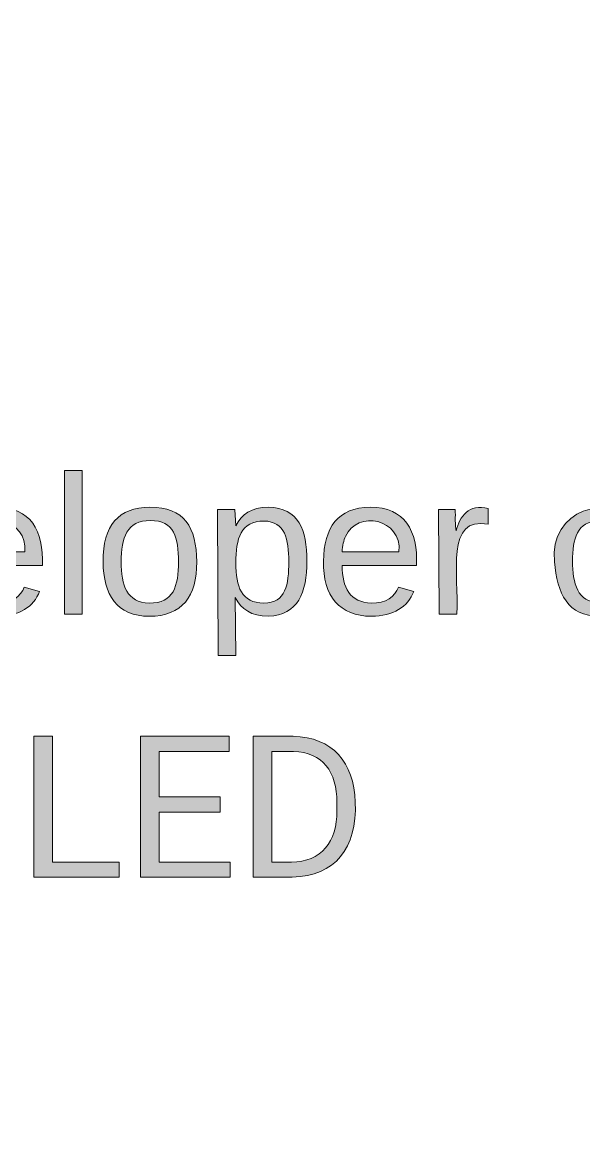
# Model space of a CAD drawing. Extents: x 3 to 1760, y 20 to 1040.
# Drawn here: x 1018.2 to 1062.3, y 195.4 to 282.5 of the extents above; entities that cross this region are included whole.
import ezdxf

# ---------------------------------------------------------------- set-up
doc = ezdxf.new("R2010")
doc.units = 0
doc.header["$MEASUREMENT"] = 0
doc.layers.add('Layer 1', color=7, linetype='Continuous', lineweight=0)

# ---------------------------------------------------------------- blocks, each defined once
blk = doc.blocks.new('Block_275')
at = {"layer": 'Layer 1', "true_color": 0x282c33, "transparency": 33554687}
h = blk.add_hatch(color=250, dxfattribs=at)
h.dxf.hatch_style = 2
edge = h.paths.add_edge_path()
edge.add_spline(control_points=[(1021.534, 236.003), (1021.534, 236.003), (1021.534, 247.281), (1021.534, 247.281), (1021.534, 247.281), (1022.917, 247.281), (1022.917, 247.281), (1022.917, 247.281), (1022.917, 236.003), (1022.917, 236.003), (1022.917, 236.003), (1021.534, 236.003), (1021.534, 236.003)], knot_values=[0, 0, 0, 0, 1, 1, 1, 2, 2, 2, 3, 3, 3, 4, 4, 4, 4], degree=3, periodic=0)
edge.add_line((1021.534, 236.003), (1021.534, 236.003))
h = blk.add_hatch(color=250, dxfattribs=at)
h.dxf.hatch_style = 2
edge = h.paths.add_edge_path()
edge.add_spline(control_points=[(1054.762, 243.047), (1051.392, 243.738), (1052.472, 239.115), (1052.299, 236.003), (1052.299, 236.003), (1050.917, 236.003), (1050.917, 236.003), (1050.917, 236.003), (1050.873, 244.213), (1050.873, 244.213), (1050.873, 244.213), (1052.17, 244.213), (1052.17, 244.213), (1052.213, 243.695), (1052.126, 242.96), (1052.256, 242.528), (1052.515, 243.695), (1053.25, 244.645), (1054.762, 244.3), (1054.762, 244.3), (1054.762, 243.047), (1054.762, 243.047)], knot_values=[0, 0, 0, 0, 1, 1, 1, 2, 2, 2, 3, 3, 3, 4, 4, 4, 5, 5, 5, 6, 6, 6, 7, 7, 7, 7], degree=3, periodic=0)
edge.add_line((1054.762, 243.047), (1054.762, 243.047))
h = blk.add_hatch(color=250, dxfattribs=at)
h.dxf.hatch_style = 2
edge = h.paths.add_edge_path()
edge.add_spline(control_points=[(1016.176, 244.386), (1018.898, 244.386), (1019.892, 242.571), (1019.805, 239.806), (1019.805, 239.806), (1013.972, 239.806), (1013.972, 239.806), (1013.972, 238.077), (1014.577, 236.911), (1016.262, 236.868), (1017.386, 236.824), (1018.12, 237.386), (1018.38, 238.121), (1018.38, 238.121), (1019.589, 237.775), (1019.589, 237.775), (1019.114, 236.565), (1017.991, 235.831), (1016.262, 235.831), (1013.756, 235.831), (1012.46, 237.429), (1012.503, 240.152), (1012.546, 242.787), (1013.626, 244.386), (1016.176, 244.386)], knot_values=[0, 0, 0, 0, 1, 1, 1, 2, 2, 2, 3, 3, 3, 4, 4, 4, 5, 5, 5, 6, 6, 6, 7, 7, 7, 8, 8, 8, 8], degree=3, periodic=0)
edge = h.paths.add_edge_path()
edge.add_spline(control_points=[(1018.423, 240.886), (1018.682, 243.479), (1015.139, 244.213), (1014.231, 242.096), (1014.102, 241.794), (1013.972, 241.361), (1013.972, 240.886), (1013.972, 240.886), (1018.423, 240.886), (1018.423, 240.886)], knot_values=[0, 0, 0, 0, 1, 1, 1, 2, 2, 2, 3, 3, 3, 3], degree=3, periodic=0)
edge.add_line((1018.423, 240.886), (1018.423, 240.886))
h = blk.add_hatch(color=250, dxfattribs=at)
h.dxf.hatch_style = 2
edge = h.paths.add_edge_path()
edge.add_spline(control_points=[(1028.231, 244.386), (1030.91, 244.429), (1031.904, 242.787), (1031.904, 240.108), (1031.947, 237.386), (1030.738, 235.831), (1028.188, 235.831), (1025.639, 235.831), (1024.602, 237.516), (1024.559, 240.108), (1024.559, 242.96), (1025.768, 244.386), (1028.231, 244.386)], knot_values=[0, 0, 0, 0, 1, 1, 1, 2, 2, 2, 3, 3, 3, 4, 4, 4, 4], degree=3, periodic=0)
edge = h.paths.add_edge_path()
edge.add_spline(control_points=[(1028.188, 236.868), (1030.089, 236.824), (1030.478, 238.207), (1030.478, 240.108), (1030.478, 241.966), (1030.133, 243.349), (1028.275, 243.349), (1026.417, 243.349), (1025.984, 241.966), (1025.984, 240.108), (1025.984, 238.25), (1026.417, 236.911), (1028.188, 236.868)], knot_values=[0, 0, 0, 0, 1, 1, 1, 2, 2, 2, 3, 3, 3, 4, 4, 4, 4], degree=3, periodic=0)
edge.add_line((1028.188, 236.868), (1028.188, 236.868))
h = blk.add_hatch(color=250, dxfattribs=at)
h.dxf.hatch_style = 2
edge = h.paths.add_edge_path()
edge.add_spline(control_points=[(1037.522, 244.386), (1039.898, 244.343), (1040.546, 242.615), (1040.546, 240.152), (1040.546, 237.689), (1039.855, 235.917), (1037.522, 235.831), (1036.182, 235.831), (1035.404, 236.392), (1034.929, 237.3), (1034.929, 237.3), (1034.972, 232.763), (1034.972, 232.763), (1034.972, 232.763), (1033.589, 232.763), (1033.589, 232.763), (1033.589, 232.763), (1033.546, 244.213), (1033.546, 244.213), (1033.546, 244.213), (1034.886, 244.213), (1034.886, 244.213), (1034.886, 244.213), (1034.972, 242.917), (1034.972, 242.917), (1035.404, 243.824), (1036.182, 244.386), (1037.522, 244.386)], knot_values=[0, 0, 0, 0, 1, 1, 1, 2, 2, 2, 3, 3, 3, 4, 4, 4, 5, 5, 5, 6, 6, 6, 7, 7, 7, 8, 8, 8, 9, 9, 9, 9], degree=3, periodic=0)
edge = h.paths.add_edge_path()
edge.add_spline(control_points=[(1037.176, 236.868), (1038.904, 236.868), (1039.12, 238.337), (1039.12, 240.108), (1039.12, 241.88), (1038.861, 243.263), (1037.176, 243.306), (1035.361, 243.306), (1034.972, 241.923), (1034.972, 240.022), (1034.972, 238.164), (1035.404, 236.868), (1037.176, 236.868)], knot_values=[0, 0, 0, 0, 1, 1, 1, 2, 2, 2, 3, 3, 3, 4, 4, 4, 4], degree=3, periodic=0)
edge.add_line((1037.176, 236.868), (1037.176, 236.868))
h = blk.add_hatch(color=250, dxfattribs=at)
h.dxf.hatch_style = 2
edge = h.paths.add_edge_path()
edge.add_spline(control_points=[(1045.515, 244.386), (1048.238, 244.386), (1049.231, 242.571), (1049.145, 239.806), (1049.145, 239.806), (1043.312, 239.806), (1043.312, 239.806), (1043.312, 238.077), (1043.917, 236.911), (1045.602, 236.868), (1046.725, 236.824), (1047.46, 237.386), (1047.719, 238.121), (1047.719, 238.121), (1048.929, 237.775), (1048.929, 237.775), (1048.454, 236.565), (1047.33, 235.831), (1045.602, 235.831), (1043.096, 235.831), (1041.799, 237.429), (1041.842, 240.152), (1041.886, 242.787), (1042.966, 244.386), (1045.515, 244.386)], knot_values=[0, 0, 0, 0, 1, 1, 1, 2, 2, 2, 3, 3, 3, 4, 4, 4, 5, 5, 5, 6, 6, 6, 7, 7, 7, 8, 8, 8, 8], degree=3, periodic=0)
edge = h.paths.add_edge_path()
edge.add_spline(control_points=[(1047.762, 240.886), (1048.022, 243.479), (1044.478, 244.213), (1043.571, 242.096), (1043.441, 241.794), (1043.312, 241.361), (1043.312, 240.886), (1043.312, 240.886), (1047.762, 240.886), (1047.762, 240.886)], knot_values=[0, 0, 0, 0, 1, 1, 1, 2, 2, 2, 3, 3, 3, 3], degree=3, periodic=0)
edge.add_line((1047.762, 240.886), (1047.762, 240.886))
at = {"layer": 'Layer 1'}
for points, knots in [([(1021.534, 236.003), (1021.534, 236.003), (1021.534, 247.281), (1021.534, 247.281), (1021.534, 247.281), (1022.917, 247.281), (1022.917, 247.281), (1022.917, 247.281), (1022.917, 236.003), (1022.917, 236.003), (1022.917, 236.003), (1021.534, 236.003), (1021.534, 236.003)], [0, 0, 0, 0, 1, 1, 1, 2, 2, 2, 3, 3, 3, 4, 4, 4, 4]), ([(1054.762, 243.047), (1051.392, 243.738), (1052.472, 239.115), (1052.299, 236.003), (1052.299, 236.003), (1050.917, 236.003), (1050.917, 236.003), (1050.917, 236.003), (1050.873, 244.213), (1050.873, 244.213), (1050.873, 244.213), (1052.17, 244.213), (1052.17, 244.213), (1052.213, 243.695), (1052.126, 242.96), (1052.256, 242.528), (1052.515, 243.695), (1053.25, 244.645), (1054.762, 244.3), (1054.762, 244.3), (1054.762, 243.047), (1054.762, 243.047)], [0, 0, 0, 0, 1, 1, 1, 2, 2, 2, 3, 3, 3, 4, 4, 4, 5, 5, 5, 6, 6, 6, 7, 7, 7, 7]), ([(1016.176, 244.386), (1018.898, 244.386), (1019.892, 242.571), (1019.805, 239.806), (1019.805, 239.806), (1013.972, 239.806), (1013.972, 239.806), (1013.972, 238.077), (1014.577, 236.911), (1016.262, 236.868), (1017.386, 236.824), (1018.12, 237.386), (1018.38, 238.121), (1018.38, 238.121), (1019.589, 237.775), (1019.589, 237.775), (1019.114, 236.565), (1017.991, 235.831), (1016.262, 235.831), (1013.756, 235.831), (1012.46, 237.429), (1012.503, 240.152), (1012.546, 242.787), (1013.626, 244.386), (1016.176, 244.386)], [0, 0, 0, 0, 1, 1, 1, 2, 2, 2, 3, 3, 3, 4, 4, 4, 5, 5, 5, 6, 6, 6, 7, 7, 7, 8, 8, 8, 8]), ([(1018.423, 240.886), (1018.682, 243.479), (1015.139, 244.213), (1014.231, 242.096), (1014.102, 241.794), (1013.972, 241.361), (1013.972, 240.886), (1013.972, 240.886), (1018.423, 240.886), (1018.423, 240.886)], [0, 0, 0, 0, 1, 1, 1, 2, 2, 2, 3, 3, 3, 3]), ([(1028.231, 244.386), (1030.91, 244.429), (1031.904, 242.787), (1031.904, 240.108), (1031.947, 237.386), (1030.738, 235.831), (1028.188, 235.831), (1025.639, 235.831), (1024.602, 237.516), (1024.559, 240.108), (1024.559, 242.96), (1025.768, 244.386), (1028.231, 244.386)], [0, 0, 0, 0, 1, 1, 1, 2, 2, 2, 3, 3, 3, 4, 4, 4, 4]), ([(1037.522, 244.386), (1039.898, 244.343), (1040.546, 242.615), (1040.546, 240.152), (1040.546, 237.689), (1039.855, 235.917), (1037.522, 235.831), (1036.182, 235.831), (1035.404, 236.392), (1034.929, 237.3), (1034.929, 237.3), (1034.972, 232.763), (1034.972, 232.763), (1034.972, 232.763), (1033.589, 232.763), (1033.589, 232.763), (1033.589, 232.763), (1033.546, 244.213), (1033.546, 244.213), (1033.546, 244.213), (1034.886, 244.213), (1034.886, 244.213), (1034.886, 244.213), (1034.972, 242.917), (1034.972, 242.917), (1035.404, 243.824), (1036.182, 244.386), (1037.522, 244.386)], [0, 0, 0, 0, 1, 1, 1, 2, 2, 2, 3, 3, 3, 4, 4, 4, 5, 5, 5, 6, 6, 6, 7, 7, 7, 8, 8, 8, 9, 9, 9, 9]), ([(1045.515, 244.386), (1048.238, 244.386), (1049.231, 242.571), (1049.145, 239.806), (1049.145, 239.806), (1043.312, 239.806), (1043.312, 239.806), (1043.312, 238.077), (1043.917, 236.911), (1045.602, 236.868), (1046.725, 236.824), (1047.46, 237.386), (1047.719, 238.121), (1047.719, 238.121), (1048.929, 237.775), (1048.929, 237.775), (1048.454, 236.565), (1047.33, 235.831), (1045.602, 235.831), (1043.096, 235.831), (1041.799, 237.429), (1041.842, 240.152), (1041.886, 242.787), (1042.966, 244.386), (1045.515, 244.386)], [0, 0, 0, 0, 1, 1, 1, 2, 2, 2, 3, 3, 3, 4, 4, 4, 5, 5, 5, 6, 6, 6, 7, 7, 7, 8, 8, 8, 8]), ([(1047.762, 240.886), (1048.022, 243.479), (1044.478, 244.213), (1043.571, 242.096), (1043.441, 241.794), (1043.312, 241.361), (1043.312, 240.886), (1043.312, 240.886), (1047.762, 240.886), (1047.762, 240.886)], [0, 0, 0, 0, 1, 1, 1, 2, 2, 2, 3, 3, 3, 3]), ([(1028.188, 236.868), (1030.089, 236.824), (1030.478, 238.207), (1030.478, 240.108), (1030.478, 241.966), (1030.133, 243.349), (1028.275, 243.349), (1026.417, 243.349), (1025.984, 241.966), (1025.984, 240.108), (1025.984, 238.25), (1026.417, 236.911), (1028.188, 236.868)], [0, 0, 0, 0, 1, 1, 1, 2, 2, 2, 3, 3, 3, 4, 4, 4, 4]), ([(1037.176, 236.868), (1038.904, 236.868), (1039.12, 238.337), (1039.12, 240.108), (1039.12, 241.88), (1038.861, 243.263), (1037.176, 243.306), (1035.361, 243.306), (1034.972, 241.923), (1034.972, 240.022), (1034.972, 238.164), (1035.404, 236.868), (1037.176, 236.868)], [0, 0, 0, 0, 1, 1, 1, 2, 2, 2, 3, 3, 3, 4, 4, 4, 4])]:
    blk.add_open_spline(points, degree=3, knots=knots, dxfattribs=at)
blk = doc.blocks.new('Block_274')
at = {"layer": 'Layer 1'}
blk.add_blockref('Block_275', (0, 0), dxfattribs=at)
blk = doc.blocks.new('Block_277')
at = {"layer": 'Layer 1', "true_color": 0x282c33, "transparency": 33554687}
h = blk.add_hatch(color=250, dxfattribs=at)
h.dxf.hatch_style = 2
edge = h.paths.add_edge_path()
edge.add_spline(control_points=[(1063.447, 243.306), (1061.719, 243.306), (1061.373, 241.88), (1061.373, 240.152), (1061.373, 238.423), (1061.762, 236.911), (1063.447, 236.911), (1064.484, 236.911), (1065.219, 237.516), (1065.305, 238.553), (1065.305, 238.553), (1066.688, 238.466), (1066.688, 238.466), (1066.429, 236.868), (1065.349, 235.831), (1063.491, 235.831), (1060.941, 235.831), (1060.207, 237.602), (1059.947, 240.108), (1059.515, 244.127), (1064.312, 245.769), (1066.299, 242.874), (1066.472, 242.571), (1066.515, 242.269), (1066.602, 241.923), (1066.602, 241.923), (1065.219, 241.794), (1065.219, 241.794), (1065.046, 242.701), (1064.528, 243.306), (1063.447, 243.306)], knot_values=[0, 0, 0, 0, 1, 1, 1, 2, 2, 2, 3, 3, 3, 4, 4, 4, 5, 5, 5, 6, 6, 6, 7, 7, 7, 8, 8, 8, 9, 9, 9, 10, 10, 10, 10], degree=3, periodic=0)
edge.add_line((1063.447, 243.306), (1063.447, 243.306))
at = {"layer": 'Layer 1'}
blk.add_open_spline([(1063.447, 243.306), (1061.719, 243.306), (1061.373, 241.88), (1061.373, 240.152), (1061.373, 238.423), (1061.762, 236.911), (1063.447, 236.911), (1064.484, 236.911), (1065.219, 237.516), (1065.305, 238.553), (1065.305, 238.553), (1066.688, 238.466), (1066.688, 238.466), (1066.429, 236.868), (1065.349, 235.831), (1063.491, 235.831), (1060.941, 235.831), (1060.207, 237.602), (1059.947, 240.108), (1059.515, 244.127), (1064.312, 245.769), (1066.299, 242.874), (1066.472, 242.571), (1066.515, 242.269), (1066.602, 241.923), (1066.602, 241.923), (1065.219, 241.794), (1065.219, 241.794), (1065.046, 242.701), (1064.528, 243.306), (1063.447, 243.306)], degree=3, knots=[0, 0, 0, 0, 1, 1, 1, 2, 2, 2, 3, 3, 3, 4, 4, 4, 5, 5, 5, 6, 6, 6, 7, 7, 7, 8, 8, 8, 9, 9, 9, 10, 10, 10, 10], dxfattribs=at)
blk = doc.blocks.new('Block_276')
at = {"layer": 'Layer 1'}
blk.add_blockref('Block_277', (0, 0), dxfattribs=at)
blk = doc.blocks.new('Block_279')
at = {"layer": 'Layer 1', "true_color": 0x282c33, "transparency": 33554687}
h = blk.add_hatch(color=250, dxfattribs=at)
h.dxf.hatch_style = 2
edge = h.paths.add_edge_path()
edge.add_spline(control_points=[(1020.596, 216.542), (1020.596, 216.542), (1025.837, 216.542), (1025.837, 216.542), (1025.837, 216.542), (1025.837, 215.35), (1025.837, 215.35), (1025.837, 215.35), (1019.13, 215.35), (1019.13, 215.35), (1019.13, 215.35), (1019.13, 226.409), (1019.13, 226.409), (1019.13, 226.409), (1020.596, 226.409), (1020.596, 226.409), (1020.596, 226.409), (1020.596, 216.542), (1020.596, 216.542)], knot_values=[0, 0, 0, 0, 1, 1, 1, 2, 2, 2, 3, 3, 3, 4, 4, 4, 5, 5, 5, 6, 6, 6, 6], degree=3, periodic=0)
edge.add_line((1020.596, 216.542), (1020.596, 216.542))
h = blk.add_hatch(color=250, dxfattribs=at)
h.dxf.hatch_style = 2
edge = h.paths.add_edge_path()
edge.add_spline(control_points=[(1033.751, 220.461), (1033.751, 220.461), (1028.958, 220.461), (1028.958, 220.461), (1028.958, 220.461), (1028.958, 216.542), (1028.958, 216.542), (1028.958, 216.542), (1034.526, 216.542), (1034.526, 216.542), (1034.526, 216.542), (1034.526, 215.35), (1034.526, 215.35), (1034.526, 215.35), (1027.5, 215.35), (1027.5, 215.35), (1027.5, 215.35), (1027.5, 226.409), (1027.5, 226.409), (1027.5, 226.409), (1034.45, 226.409), (1034.45, 226.409), (1034.45, 226.409), (1034.45, 225.209), (1034.45, 225.209), (1034.45, 225.209), (1028.958, 225.209), (1028.958, 225.209), (1028.958, 225.209), (1028.958, 221.654), (1028.958, 221.654), (1028.958, 221.654), (1033.751, 221.654), (1033.751, 221.654), (1033.751, 221.654), (1033.751, 220.461), (1033.751, 220.461)], knot_values=[0, 0, 0, 0, 1, 1, 1, 2, 2, 2, 3, 3, 3, 4, 4, 4, 5, 5, 5, 6, 6, 6, 7, 7, 7, 8, 8, 8, 9, 9, 9, 10, 10, 10, 11, 11, 11, 12, 12, 12, 12], degree=3, periodic=0)
edge.add_line((1033.751, 220.461), (1033.751, 220.461))
h = blk.add_hatch(color=250, dxfattribs=at)
h.dxf.hatch_style = 2
edge = h.paths.add_edge_path()
edge.add_spline(control_points=[(1044.339, 221.251), (1044.468, 217.606), (1042.774, 215.456), (1039.402, 215.35), (1039.402, 215.35), (1036.341, 215.35), (1036.341, 215.35), (1036.341, 215.35), (1036.341, 226.409), (1036.341, 226.409), (1036.341, 226.409), (1039.463, 226.409), (1039.463, 226.409), (1042.562, 226.34), (1044.225, 224.366), (1044.339, 221.251)], knot_values=[0, 0, 0, 0, 1, 1, 1, 2, 2, 2, 3, 3, 3, 4, 4, 4, 5, 5, 5, 5], degree=3, periodic=0)
edge = h.paths.add_edge_path()
edge.add_spline(control_points=[(1042.896, 221.221), (1042.919, 223.591), (1041.764, 225.186), (1039.501, 225.209), (1039.501, 225.209), (1037.799, 225.209), (1037.799, 225.209), (1037.799, 225.209), (1037.799, 216.542), (1037.799, 216.542), (1037.799, 216.542), (1039.334, 216.542), (1039.334, 216.542), (1041.673, 216.542), (1042.926, 218.13), (1042.896, 220.575), (1042.896, 220.575), (1042.896, 221.221), (1042.896, 221.221)], knot_values=[0, 0, 0, 0, 1, 1, 1, 2, 2, 2, 3, 3, 3, 4, 4, 4, 5, 5, 5, 6, 6, 6, 6], degree=3, periodic=0)
edge.add_line((1042.896, 221.221), (1042.896, 221.221))
at = {"layer": 'Layer 1'}
for points, knots in [([(1020.596, 216.542), (1020.596, 216.542), (1025.837, 216.542), (1025.837, 216.542), (1025.837, 216.542), (1025.837, 215.35), (1025.837, 215.35), (1025.837, 215.35), (1019.13, 215.35), (1019.13, 215.35), (1019.13, 215.35), (1019.13, 226.409), (1019.13, 226.409), (1019.13, 226.409), (1020.596, 226.409), (1020.596, 226.409), (1020.596, 226.409), (1020.596, 216.542), (1020.596, 216.542)], [0, 0, 0, 0, 1, 1, 1, 2, 2, 2, 3, 3, 3, 4, 4, 4, 5, 5, 5, 6, 6, 6, 6]), ([(1033.751, 220.461), (1033.751, 220.461), (1028.958, 220.461), (1028.958, 220.461), (1028.958, 220.461), (1028.958, 216.542), (1028.958, 216.542), (1028.958, 216.542), (1034.526, 216.542), (1034.526, 216.542), (1034.526, 216.542), (1034.526, 215.35), (1034.526, 215.35), (1034.526, 215.35), (1027.5, 215.35), (1027.5, 215.35), (1027.5, 215.35), (1027.5, 226.409), (1027.5, 226.409), (1027.5, 226.409), (1034.45, 226.409), (1034.45, 226.409), (1034.45, 226.409), (1034.45, 225.209), (1034.45, 225.209), (1034.45, 225.209), (1028.958, 225.209), (1028.958, 225.209), (1028.958, 225.209), (1028.958, 221.654), (1028.958, 221.654), (1028.958, 221.654), (1033.751, 221.654), (1033.751, 221.654), (1033.751, 221.654), (1033.751, 220.461), (1033.751, 220.461)], [0, 0, 0, 0, 1, 1, 1, 2, 2, 2, 3, 3, 3, 4, 4, 4, 5, 5, 5, 6, 6, 6, 7, 7, 7, 8, 8, 8, 9, 9, 9, 10, 10, 10, 11, 11, 11, 12, 12, 12, 12]), ([(1044.339, 221.251), (1044.468, 217.606), (1042.774, 215.456), (1039.402, 215.35), (1039.402, 215.35), (1036.341, 215.35), (1036.341, 215.35), (1036.341, 215.35), (1036.341, 226.409), (1036.341, 226.409), (1036.341, 226.409), (1039.463, 226.409), (1039.463, 226.409), (1042.562, 226.34), (1044.225, 224.366), (1044.339, 221.251)], [0, 0, 0, 0, 1, 1, 1, 2, 2, 2, 3, 3, 3, 4, 4, 4, 5, 5, 5, 5]), ([(1042.896, 221.221), (1042.919, 223.591), (1041.764, 225.186), (1039.501, 225.209), (1039.501, 225.209), (1037.799, 225.209), (1037.799, 225.209), (1037.799, 225.209), (1037.799, 216.542), (1037.799, 216.542), (1037.799, 216.542), (1039.334, 216.542), (1039.334, 216.542), (1041.673, 216.542), (1042.926, 218.13), (1042.896, 220.575), (1042.896, 220.575), (1042.896, 221.221), (1042.896, 221.221)], [0, 0, 0, 0, 1, 1, 1, 2, 2, 2, 3, 3, 3, 4, 4, 4, 5, 5, 5, 6, 6, 6, 6])]:
    blk.add_open_spline(points, degree=3, knots=knots, dxfattribs=at)
blk = doc.blocks.new('Block_278')
at = {"layer": 'Layer 1'}
blk.add_blockref('Block_279', (0, 0), dxfattribs=at)
blk = doc.blocks.new('Block_263')
at = {"layer": 'Layer 1'}
for name in ['Block_274', 'Block_276', 'Block_278']:
    blk.add_blockref(name, (0, 0), dxfattribs=at)
blk = doc.blocks.new('Block_0')
at = {"layer": 'Layer 1', "true_color": 0x666666, "transparency": 33554687}
h = blk.add_hatch(color=251, dxfattribs=at)
h.dxf.hatch_style = 2
edge = h.paths.add_edge_path()
edge.add_spline(control_points=[(494.515, 382.02), (494.515, 382.02), (494.655, 380.2), (494.655, 380.2), (494.655, 380.2), (495.075, 378.45), (495.075, 378.45), (495.075, 378.45), (495.775, 376.78), (495.775, 376.78), (495.775, 376.78), (496.715, 375.24), (496.715, 375.24), (496.715, 375.24), (497.885, 373.87), (497.885, 373.87), (497.885, 373.87), (499.255, 372.7), (499.255, 372.7), (499.255, 372.7), (500.795, 371.75), (500.795, 371.75), (500.795, 371.75), (502.464, 371.05), (502.464, 371.05), (502.464, 371.05), (504.214, 370.65), (504.214, 370.65), (504.214, 370.65), (506.035, 370.5), (506.035, 370.5), (506.035, 370.5), (1162.985, 370.5), (1162.985, 370.5), (1162.985, 370.5), (1164.924, 370.35), (1164.924, 370.35), (1164.924, 370.35), (1166.824, 369.89), (1166.824, 369.89), (1166.824, 369.89), (1168.654, 369.13), (1168.654, 369.13), (1168.654, 369.13), (1170.324, 368.1), (1170.324, 368.1), (1170.324, 368.1), (1171.824, 366.84), (1171.824, 366.84), (1171.824, 366.84), (1173.094, 365.34), (1173.094, 365.34), (1173.094, 365.34), (1174.115, 363.68), (1174.115, 363.68), (1174.115, 363.68), (1174.855, 361.86), (1174.855, 361.86), (1174.855, 361.86), (1175.314, 359.96), (1175.314, 359.96), (1175.314, 359.96), (1175.464, 358.02), (1175.464, 358.02), (1175.464, 358.02), (1175.464, 180.17), (1175.464, 180.17), (1175.464, 180.17), (1175.605, 178.35), (1175.605, 178.35), (1175.605, 178.35), (1176.025, 176.6), (1176.025, 176.6), (1176.025, 176.6), (1176.725, 174.93), (1176.725, 174.93), (1176.725, 174.93), (1177.655, 173.39), (1177.655, 173.39), (1177.655, 173.39), (1178.825, 172.01), (1178.825, 172.01), (1178.825, 172.01), (1180.195, 170.84), (1180.195, 170.84), (1180.195, 170.84), (1181.725, 169.9), (1181.725, 169.9), (1181.725, 169.9), (1183.395, 169.22), (1183.395, 169.22), (1183.395, 169.22), (1185.145, 168.8), (1185.145, 168.8), (1185.145, 168.8), (1186.965, 168.65), (1186.965, 168.65), (1186.965, 168.65), (1198.565, 168.65), (1198.565, 168.65), (1198.565, 168.65), (1198.565, 167.65), (1198.565, 167.65), (1198.565, 167.65), (1186.925, 167.65), (1186.925, 167.65), (1186.925, 167.65), (1184.995, 167.8), (1184.995, 167.8), (1184.995, 167.8), (1183.094, 168.26), (1183.094, 168.26), (1183.094, 168.26), (1181.275, 169.01), (1181.275, 169.01), (1181.275, 169.01), (1179.594, 170.05), (1179.594, 170.05), (1179.594, 170.05), (1178.094, 171.32), (1178.094, 171.32), (1178.094, 171.32), (1176.834, 172.82), (1176.834, 172.82), (1176.834, 172.82), (1175.804, 174.5), (1175.804, 174.5), (1175.804, 174.5), (1175.064, 176.3), (1175.064, 176.3), (1175.064, 176.3), (1174.605, 178.22), (1174.605, 178.22), (1174.605, 178.22), (1174.454, 180.15), (1174.454, 180.15), (1174.454, 180.15), (1174.454, 357.98), (1174.454, 357.98), (1174.454, 357.98), (1174.314, 359.8), (1174.314, 359.8), (1174.314, 359.8), (1173.914, 361.55), (1173.914, 361.55), (1173.914, 361.55), (1173.214, 363.22), (1173.214, 363.22), (1173.214, 363.22), (1172.265, 364.76), (1172.265, 364.76), (1172.265, 364.76), (1171.094, 366.13), (1171.094, 366.13), (1171.094, 366.13), (1169.725, 367.3), (1169.725, 367.3), (1169.725, 367.3), (1168.194, 368.25), (1168.194, 368.25), (1168.194, 368.25), (1166.534, 368.95), (1166.534, 368.95), (1166.534, 368.95), (1164.784, 369.35), (1164.784, 369.35), (1164.784, 369.35), (1162.964, 369.5), (1162.964, 369.5), (1162.964, 369.5), (505.995, 369.5), (505.995, 369.5), (505.995, 369.5), (504.055, 369.65), (504.055, 369.65), (504.055, 369.65), (502.154, 370.11), (502.154, 370.11), (502.154, 370.11), (500.334, 370.87), (500.334, 370.87), (500.334, 370.87), (498.665, 371.9), (498.665, 371.9), (498.665, 371.9), (497.165, 373.16), (497.165, 373.16), (497.165, 373.16), (495.904, 374.66), (495.904, 374.66), (495.904, 374.66), (494.865, 376.32), (494.865, 376.32), (494.865, 376.32), (494.115, 378.14), (494.115, 378.14), (494.115, 378.14), (493.665, 380.04), (493.665, 380.04), (493.665, 380.04), (493.514, 381.98), (493.514, 381.98), (493.514, 381.98), (493.514, 729.43), (493.514, 729.43), (493.514, 729.43), (494.514, 729.43), (494.514, 729.43), (494.514, 729.43), (494.515, 382.02), (494.515, 382.02)], knot_values=[0, 0, 0, 0, 1, 1, 1, 2, 2, 2, 3, 3, 3, 4, 4, 4, 5, 5, 5, 6, 6, 6, 7, 7, 7, 8, 8, 8, 9, 9, 9, 10, 10, 10, 11, 11, 11, 12, 12, 12, 13, 13, 13, 14, 14, 14, 15, 15, 15, 16, 16, 16, 17, 17, 17, 18, 18, 18, 19, 19, 19, 20, 20, 20, 21, 21, 21, 22, 22, 22, 23, 23, 23, 24, 24, 24, 25, 25, 25, 26, 26, 26, 27, 27, 27, 28, 28, 28, 29, 29, 29, 30, 30, 30, 31, 31, 31, 32, 32, 32, 33, 33, 33, 34, 34, 34, 35, 35, 35, 36, 36, 36, 37, 37, 37, 38, 38, 38, 39, 39, 39, 40, 40, 40, 41, 41, 41, 42, 42, 42, 43, 43, 43, 44, 44, 44, 45, 45, 45, 46, 46, 46, 47, 47, 47, 48, 48, 48, 49, 49, 49, 50, 50, 50, 51, 51, 51, 52, 52, 52, 53, 53, 53, 54, 54, 54, 55, 55, 55, 56, 56, 56, 57, 57, 57, 58, 58, 58, 59, 59, 59, 60, 60, 60, 61, 61, 61, 62, 62, 62, 63, 63, 63, 64, 64, 64, 65, 65, 65, 66, 66, 66, 67, 67, 67, 68, 68, 68, 69, 69, 69, 70, 70, 70, 70], degree=3, periodic=0)
h = blk.add_hatch(color=251, dxfattribs=at)
h.dxf.hatch_style = 2
edge = h.paths.add_edge_path()
edge.add_spline(control_points=[(953.844, 412.02), (953.844, 412.02), (953.995, 410.2), (953.995, 410.2), (953.995, 410.2), (954.415, 408.45), (954.415, 408.45), (954.415, 408.45), (955.115, 406.78), (955.115, 406.78), (955.115, 406.78), (956.045, 405.24), (956.045, 405.24), (956.045, 405.24), (957.215, 403.87), (957.215, 403.87), (957.215, 403.87), (958.595, 402.7), (958.595, 402.7), (958.595, 402.7), (960.125, 401.75), (960.125, 401.75), (960.125, 401.75), (961.805, 401.05), (961.805, 401.05), (961.805, 401.05), (963.565, 400.65), (963.565, 400.65), (963.565, 400.65), (965.365, 400.5), (965.365, 400.5), (965.365, 400.5), (1260.045, 400.5), (1260.045, 400.5), (1260.045, 400.5), (1261.985, 400.35), (1261.985, 400.35), (1261.985, 400.35), (1263.885, 399.89), (1263.885, 399.89), (1263.885, 399.89), (1265.705, 399.13), (1265.705, 399.13), (1265.705, 399.13), (1267.375, 398.1), (1267.375, 398.1), (1267.375, 398.1), (1268.875, 396.84), (1268.875, 396.84), (1268.875, 396.84), (1270.135, 395.34), (1270.135, 395.34), (1270.135, 395.34), (1271.175, 393.68), (1271.175, 393.68), (1271.175, 393.68), (1271.925, 391.86), (1271.925, 391.86), (1271.925, 391.86), (1272.375, 389.96), (1272.375, 389.96), (1272.375, 389.96), (1272.525, 388.02), (1272.525, 388.02), (1272.525, 388.02), (1272.525, 196.38), (1272.525, 196.38), (1272.525, 196.38), (1271.525, 196.38), (1271.525, 196.38), (1271.525, 196.38), (1271.525, 387.98), (1271.525, 387.98), (1271.525, 387.98), (1271.385, 389.8), (1271.385, 389.8), (1271.385, 389.8), (1270.965, 391.55), (1270.965, 391.55), (1270.965, 391.55), (1270.265, 393.22), (1270.265, 393.22), (1270.265, 393.22), (1269.325, 394.76), (1269.325, 394.76), (1269.325, 394.76), (1268.155, 396.13), (1268.155, 396.13), (1268.155, 396.13), (1266.785, 397.3), (1266.785, 397.3), (1266.785, 397.3), (1265.245, 398.25), (1265.245, 398.25), (1265.245, 398.25), (1263.575, 398.95), (1263.575, 398.95), (1263.575, 398.95), (1261.825, 399.35), (1261.825, 399.35), (1261.825, 399.35), (1260.005, 399.5), (1260.005, 399.5), (1260.005, 399.5), (965.315, 399.5), (965.315, 399.5), (965.315, 399.5), (963.395, 399.65), (963.395, 399.65), (963.395, 399.65), (961.495, 400.11), (961.495, 400.11), (961.495, 400.11), (959.675, 400.87), (959.675, 400.87), (959.675, 400.87), (957.995, 401.9), (957.995, 401.9), (957.995, 401.9), (956.495, 403.16), (956.495, 403.16), (956.495, 403.16), (955.235, 404.66), (955.235, 404.66), (955.235, 404.66), (954.204, 406.32), (954.204, 406.32), (954.204, 406.32), (953.444, 408.14), (953.444, 408.14), (953.444, 408.14), (952.995, 410.04), (952.995, 410.04), (952.995, 410.04), (952.824, 411.98), (952.824, 411.98), (952.824, 411.98), (952.824, 542.1), (952.824, 542.1), (952.824, 542.1), (953.824, 542.1), (953.824, 542.1), (953.824, 542.1), (953.844, 412.02), (953.844, 412.02)], knot_values=[0, 0, 0, 0, 1, 1, 1, 2, 2, 2, 3, 3, 3, 4, 4, 4, 5, 5, 5, 6, 6, 6, 7, 7, 7, 8, 8, 8, 9, 9, 9, 10, 10, 10, 11, 11, 11, 12, 12, 12, 13, 13, 13, 14, 14, 14, 15, 15, 15, 16, 16, 16, 17, 17, 17, 18, 18, 18, 19, 19, 19, 20, 20, 20, 21, 21, 21, 22, 22, 22, 23, 23, 23, 24, 24, 24, 25, 25, 25, 26, 26, 26, 27, 27, 27, 28, 28, 28, 29, 29, 29, 30, 30, 30, 31, 31, 31, 32, 32, 32, 33, 33, 33, 34, 34, 34, 35, 35, 35, 36, 36, 36, 37, 37, 37, 38, 38, 38, 39, 39, 39, 40, 40, 40, 41, 41, 41, 42, 42, 42, 43, 43, 43, 44, 44, 44, 45, 45, 45, 46, 46, 46, 47, 47, 47, 48, 48, 48, 48], degree=3, periodic=0)
at = {"layer": 'Layer 1', "color": 251, "lineweight": 0, "true_color": 0x666666}
for points, knots in [([(494.515, 382.02), (494.515, 382.02), (494.655, 380.2), (494.655, 380.2), (494.655, 380.2), (495.075, 378.45), (495.075, 378.45), (495.075, 378.45), (495.775, 376.78), (495.775, 376.78), (495.775, 376.78), (496.715, 375.24), (496.715, 375.24), (496.715, 375.24), (497.885, 373.87), (497.885, 373.87), (497.885, 373.87), (499.255, 372.7), (499.255, 372.7), (499.255, 372.7), (500.795, 371.75), (500.795, 371.75), (500.795, 371.75), (502.464, 371.05), (502.464, 371.05), (502.464, 371.05), (504.214, 370.65), (504.214, 370.65), (504.214, 370.65), (506.035, 370.5), (506.035, 370.5), (506.035, 370.5), (1162.985, 370.5), (1162.985, 370.5), (1162.985, 370.5), (1164.924, 370.35), (1164.924, 370.35), (1164.924, 370.35), (1166.824, 369.89), (1166.824, 369.89), (1166.824, 369.89), (1168.654, 369.13), (1168.654, 369.13), (1168.654, 369.13), (1170.324, 368.1), (1170.324, 368.1), (1170.324, 368.1), (1171.824, 366.84), (1171.824, 366.84), (1171.824, 366.84), (1173.094, 365.34), (1173.094, 365.34), (1173.094, 365.34), (1174.115, 363.68), (1174.115, 363.68), (1174.115, 363.68), (1174.855, 361.86), (1174.855, 361.86), (1174.855, 361.86), (1175.314, 359.96), (1175.314, 359.96), (1175.314, 359.96), (1175.464, 358.02), (1175.464, 358.02), (1175.464, 358.02), (1175.464, 180.17), (1175.464, 180.17), (1175.464, 180.17), (1175.605, 178.35), (1175.605, 178.35), (1175.605, 178.35), (1176.025, 176.6), (1176.025, 176.6), (1176.025, 176.6), (1176.725, 174.93), (1176.725, 174.93), (1176.725, 174.93), (1177.655, 173.39), (1177.655, 173.39), (1177.655, 173.39), (1178.825, 172.01), (1178.825, 172.01), (1178.825, 172.01), (1180.195, 170.84), (1180.195, 170.84), (1180.195, 170.84), (1181.725, 169.9), (1181.725, 169.9), (1181.725, 169.9), (1183.395, 169.22), (1183.395, 169.22), (1183.395, 169.22), (1185.145, 168.8), (1185.145, 168.8), (1185.145, 168.8), (1186.965, 168.65), (1186.965, 168.65), (1186.965, 168.65), (1198.565, 168.65), (1198.565, 168.65), (1198.565, 168.65), (1198.565, 167.65), (1198.565, 167.65), (1198.565, 167.65), (1186.925, 167.65), (1186.925, 167.65), (1186.925, 167.65), (1184.995, 167.8), (1184.995, 167.8), (1184.995, 167.8), (1183.094, 168.26), (1183.094, 168.26), (1183.094, 168.26), (1181.275, 169.01), (1181.275, 169.01), (1181.275, 169.01), (1179.594, 170.05), (1179.594, 170.05), (1179.594, 170.05), (1178.094, 171.32), (1178.094, 171.32), (1178.094, 171.32), (1176.834, 172.82), (1176.834, 172.82), (1176.834, 172.82), (1175.804, 174.5), (1175.804, 174.5), (1175.804, 174.5), (1175.064, 176.3), (1175.064, 176.3), (1175.064, 176.3), (1174.605, 178.22), (1174.605, 178.22), (1174.605, 178.22), (1174.454, 180.15), (1174.454, 180.15), (1174.454, 180.15), (1174.454, 357.98), (1174.454, 357.98), (1174.454, 357.98), (1174.314, 359.8), (1174.314, 359.8), (1174.314, 359.8), (1173.914, 361.55), (1173.914, 361.55), (1173.914, 361.55), (1173.214, 363.22), (1173.214, 363.22), (1173.214, 363.22), (1172.265, 364.76), (1172.265, 364.76), (1172.265, 364.76), (1171.094, 366.13), (1171.094, 366.13), (1171.094, 366.13), (1169.725, 367.3), (1169.725, 367.3), (1169.725, 367.3), (1168.194, 368.25), (1168.194, 368.25), (1168.194, 368.25), (1166.534, 368.95), (1166.534, 368.95), (1166.534, 368.95), (1164.784, 369.35), (1164.784, 369.35), (1164.784, 369.35), (1162.964, 369.5), (1162.964, 369.5), (1162.964, 369.5), (505.995, 369.5), (505.995, 369.5), (505.995, 369.5), (504.055, 369.65), (504.055, 369.65), (504.055, 369.65), (502.154, 370.11), (502.154, 370.11), (502.154, 370.11), (500.334, 370.87), (500.334, 370.87), (500.334, 370.87), (498.665, 371.9), (498.665, 371.9), (498.665, 371.9), (497.165, 373.16), (497.165, 373.16), (497.165, 373.16), (495.904, 374.66), (495.904, 374.66), (495.904, 374.66), (494.865, 376.32), (494.865, 376.32), (494.865, 376.32), (494.115, 378.14), (494.115, 378.14), (494.115, 378.14), (493.665, 380.04), (493.665, 380.04), (493.665, 380.04), (493.514, 381.98), (493.514, 381.98), (493.514, 381.98), (493.514, 729.43), (493.514, 729.43), (493.514, 729.43), (494.514, 729.43), (494.514, 729.43), (494.514, 729.43), (494.515, 382.02), (494.515, 382.02)], [0, 0, 0, 0, 1, 1, 1, 2, 2, 2, 3, 3, 3, 4, 4, 4, 5, 5, 5, 6, 6, 6, 7, 7, 7, 8, 8, 8, 9, 9, 9, 10, 10, 10, 11, 11, 11, 12, 12, 12, 13, 13, 13, 14, 14, 14, 15, 15, 15, 16, 16, 16, 17, 17, 17, 18, 18, 18, 19, 19, 19, 20, 20, 20, 21, 21, 21, 22, 22, 22, 23, 23, 23, 24, 24, 24, 25, 25, 25, 26, 26, 26, 27, 27, 27, 28, 28, 28, 29, 29, 29, 30, 30, 30, 31, 31, 31, 32, 32, 32, 33, 33, 33, 34, 34, 34, 35, 35, 35, 36, 36, 36, 37, 37, 37, 38, 38, 38, 39, 39, 39, 40, 40, 40, 41, 41, 41, 42, 42, 42, 43, 43, 43, 44, 44, 44, 45, 45, 45, 46, 46, 46, 47, 47, 47, 48, 48, 48, 49, 49, 49, 50, 50, 50, 51, 51, 51, 52, 52, 52, 53, 53, 53, 54, 54, 54, 55, 55, 55, 56, 56, 56, 57, 57, 57, 58, 58, 58, 59, 59, 59, 60, 60, 60, 61, 61, 61, 62, 62, 62, 63, 63, 63, 64, 64, 64, 65, 65, 65, 66, 66, 66, 67, 67, 67, 68, 68, 68, 69, 69, 69, 70, 70, 70, 70]), ([(953.844, 412.02), (953.844, 412.02), (953.995, 410.2), (953.995, 410.2), (953.995, 410.2), (954.415, 408.45), (954.415, 408.45), (954.415, 408.45), (955.115, 406.78), (955.115, 406.78), (955.115, 406.78), (956.045, 405.24), (956.045, 405.24), (956.045, 405.24), (957.215, 403.87), (957.215, 403.87), (957.215, 403.87), (958.595, 402.7), (958.595, 402.7), (958.595, 402.7), (960.125, 401.75), (960.125, 401.75), (960.125, 401.75), (961.805, 401.05), (961.805, 401.05), (961.805, 401.05), (963.565, 400.65), (963.565, 400.65), (963.565, 400.65), (965.365, 400.5), (965.365, 400.5), (965.365, 400.5), (1260.045, 400.5), (1260.045, 400.5), (1260.045, 400.5), (1261.985, 400.35), (1261.985, 400.35), (1261.985, 400.35), (1263.885, 399.89), (1263.885, 399.89), (1263.885, 399.89), (1265.705, 399.13), (1265.705, 399.13), (1265.705, 399.13), (1267.375, 398.1), (1267.375, 398.1), (1267.375, 398.1), (1268.875, 396.84), (1268.875, 396.84), (1268.875, 396.84), (1270.135, 395.34), (1270.135, 395.34), (1270.135, 395.34), (1271.175, 393.68), (1271.175, 393.68), (1271.175, 393.68), (1271.925, 391.86), (1271.925, 391.86), (1271.925, 391.86), (1272.375, 389.96), (1272.375, 389.96), (1272.375, 389.96), (1272.525, 388.02), (1272.525, 388.02), (1272.525, 388.02), (1272.525, 196.38), (1272.525, 196.38), (1272.525, 196.38), (1271.525, 196.38), (1271.525, 196.38), (1271.525, 196.38), (1271.525, 387.98), (1271.525, 387.98), (1271.525, 387.98), (1271.385, 389.8), (1271.385, 389.8), (1271.385, 389.8), (1270.965, 391.55), (1270.965, 391.55), (1270.965, 391.55), (1270.265, 393.22), (1270.265, 393.22), (1270.265, 393.22), (1269.325, 394.76), (1269.325, 394.76), (1269.325, 394.76), (1268.155, 396.13), (1268.155, 396.13), (1268.155, 396.13), (1266.785, 397.3), (1266.785, 397.3), (1266.785, 397.3), (1265.245, 398.25), (1265.245, 398.25), (1265.245, 398.25), (1263.575, 398.95), (1263.575, 398.95), (1263.575, 398.95), (1261.825, 399.35), (1261.825, 399.35), (1261.825, 399.35), (1260.005, 399.5), (1260.005, 399.5), (1260.005, 399.5), (965.315, 399.5), (965.315, 399.5), (965.315, 399.5), (963.395, 399.65), (963.395, 399.65), (963.395, 399.65), (961.495, 400.11), (961.495, 400.11), (961.495, 400.11), (959.675, 400.87), (959.675, 400.87), (959.675, 400.87), (957.995, 401.9), (957.995, 401.9), (957.995, 401.9), (956.495, 403.16), (956.495, 403.16), (956.495, 403.16), (955.235, 404.66), (955.235, 404.66), (955.235, 404.66), (954.204, 406.32), (954.204, 406.32), (954.204, 406.32), (953.444, 408.14), (953.444, 408.14), (953.444, 408.14), (952.995, 410.04), (952.995, 410.04), (952.995, 410.04), (952.824, 411.98), (952.824, 411.98), (952.824, 411.98), (952.824, 542.1), (952.824, 542.1), (952.824, 542.1), (953.824, 542.1), (953.824, 542.1), (953.824, 542.1), (953.844, 412.02), (953.844, 412.02)], [0, 0, 0, 0, 1, 1, 1, 2, 2, 2, 3, 3, 3, 4, 4, 4, 5, 5, 5, 6, 6, 6, 7, 7, 7, 8, 8, 8, 9, 9, 9, 10, 10, 10, 11, 11, 11, 12, 12, 12, 13, 13, 13, 14, 14, 14, 15, 15, 15, 16, 16, 16, 17, 17, 17, 18, 18, 18, 19, 19, 19, 20, 20, 20, 21, 21, 21, 22, 22, 22, 23, 23, 23, 24, 24, 24, 25, 25, 25, 26, 26, 26, 27, 27, 27, 28, 28, 28, 29, 29, 29, 30, 30, 30, 31, 31, 31, 32, 32, 32, 33, 33, 33, 34, 34, 34, 35, 35, 35, 36, 36, 36, 37, 37, 37, 38, 38, 38, 39, 39, 39, 40, 40, 40, 41, 41, 41, 42, 42, 42, 43, 43, 43, 44, 44, 44, 45, 45, 45, 46, 46, 46, 47, 47, 47, 48, 48, 48, 48])]:
    blk.add_open_spline(points, degree=3, knots=knots, dxfattribs=at)
at = {"layer": 'Layer 1'}
blk.add_blockref('Block_263', (0, 0), dxfattribs=at)

msp = doc.modelspace()

# ---------------------------------------------------------------- block references
at = {"layer": 'Layer 1'}
msp.add_blockref('Block_0', (0, 0), dxfattribs=at)

doc.saveas('drawing.dxf')
